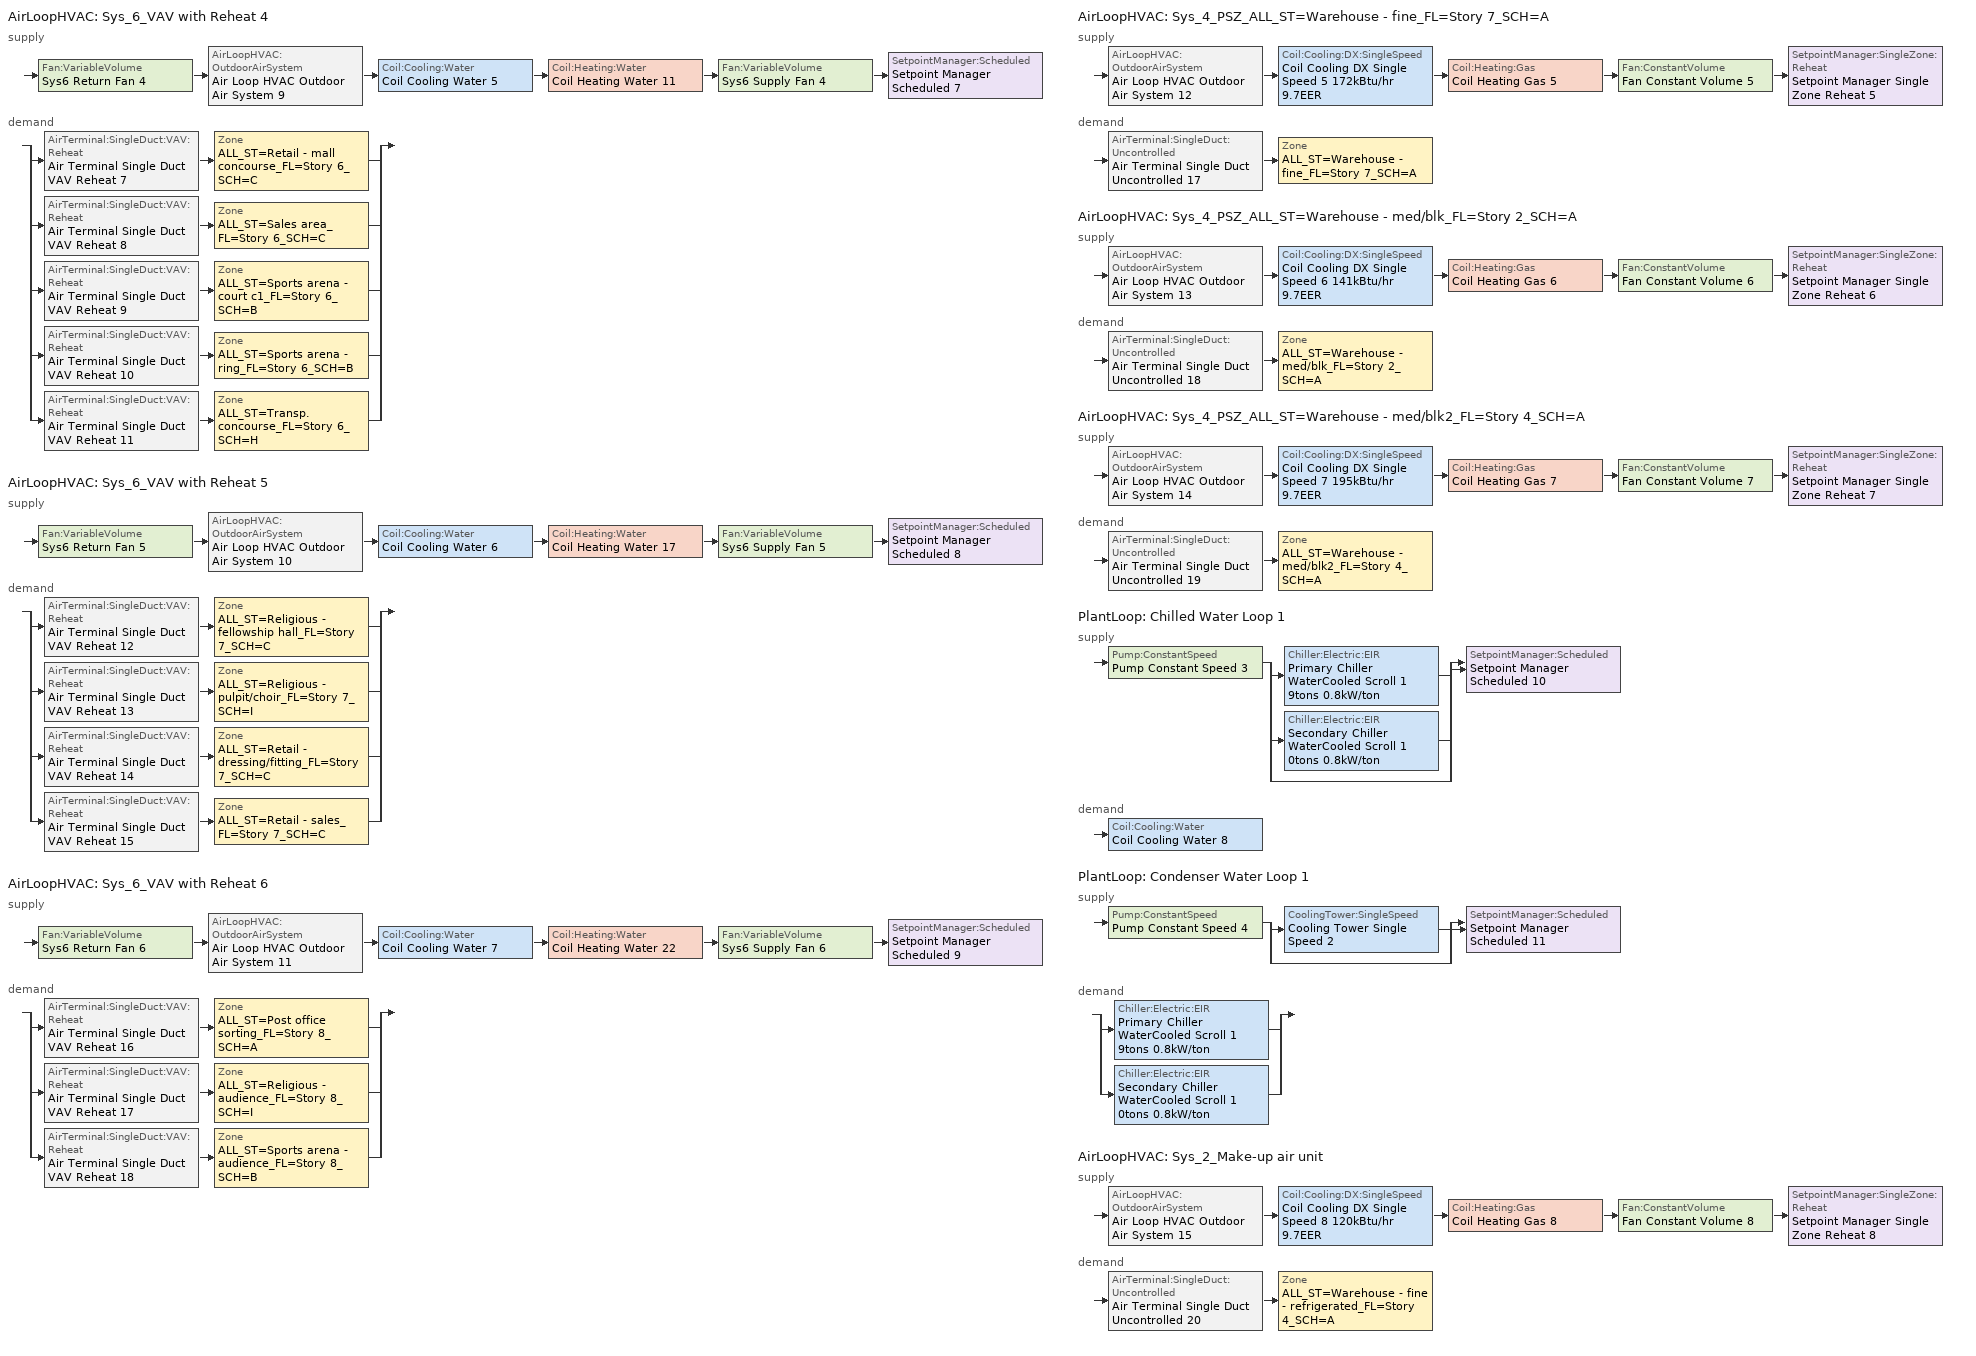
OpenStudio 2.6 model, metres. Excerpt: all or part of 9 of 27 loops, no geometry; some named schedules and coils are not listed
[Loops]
AirLoopHVAC 'Sys_6_VAV with Reheat 4'
 supply: Fan:VariableVolume 'Sys6 Return Fan 4' > AirLoopHVAC:OutdoorAirSystem 'Air Loop HVAC Outdoor Air System 9' > Coil:Cooling:Water 'Coil Cooling Water 5' > Coil:Heating:Water 'Coil Heating Water 11' > Fan:VariableVolume 'Sys6 Supply Fan 4' > SetpointManager:Scheduled 'Setpoint Manager Scheduled 7'
 demand: split
  | AirTerminal:SingleDuct:VAV:Reheat 'Air Terminal Single Duct VAV Reheat 7' > Zone 'ALL_ST=Retail - mall concourse_FL=Story 6_SCH=C'
  | AirTerminal:SingleDuct:VAV:Reheat 'Air Terminal Single Duct VAV Reheat 8' > Zone 'ALL_ST=Sales area_FL=Story 6_SCH=C'
  | AirTerminal:SingleDuct:VAV:Reheat 'Air Terminal Single Duct VAV Reheat 9' > Zone 'ALL_ST=Sports arena - court c1_FL=Story 6_SCH=B'
  | AirTerminal:SingleDuct:VAV:Reheat 'Air Terminal Single Duct VAV Reheat 10' > Zone 'ALL_ST=Sports arena - ring_FL=Story 6_SCH=B'
  | AirTerminal:SingleDuct:VAV:Reheat 'Air Terminal Single Duct VAV Reheat 11' > Zone 'ALL_ST=Transp. concourse_FL=Story 6_SCH=H'
AirLoopHVAC 'Sys_6_VAV with Reheat 5'
 supply: Fan:VariableVolume 'Sys6 Return Fan 5' > AirLoopHVAC:OutdoorAirSystem 'Air Loop HVAC Outdoor Air System 10' > Coil:Cooling:Water 'Coil Cooling Water 6' > Coil:Heating:Water 'Coil Heating Water 17' > Fan:VariableVolume 'Sys6 Supply Fan 5' > SetpointManager:Scheduled 'Setpoint Manager Scheduled 8'
 demand: split
  | AirTerminal:SingleDuct:VAV:Reheat 'Air Terminal Single Duct VAV Reheat 12' > Zone 'ALL_ST=Religious - fellowship hall_FL=Story 7_SCH=C'
  | AirTerminal:SingleDuct:VAV:Reheat 'Air Terminal Single Duct VAV Reheat 13' > Zone 'ALL_ST=Religious - pulpit/choir_FL=Story 7_SCH=I'
  | AirTerminal:SingleDuct:VAV:Reheat 'Air Terminal Single Duct VAV Reheat 14' > Zone 'ALL_ST=Retail - dressing/fitting_FL=Story 7_SCH=C'
  | AirTerminal:SingleDuct:VAV:Reheat 'Air Terminal Single Duct VAV Reheat 15' > Zone 'ALL_ST=Retail - sales_FL=Story 7_SCH=C'
AirLoopHVAC 'Sys_6_VAV with Reheat 6'
 supply: Fan:VariableVolume 'Sys6 Return Fan 6' > AirLoopHVAC:OutdoorAirSystem 'Air Loop HVAC Outdoor Air System 11' > Coil:Cooling:Water 'Coil Cooling Water 7' > Coil:Heating:Water 'Coil Heating Water 22' > Fan:VariableVolume 'Sys6 Supply Fan 6' > SetpointManager:Scheduled 'Setpoint Manager Scheduled 9'
 demand: split
  | AirTerminal:SingleDuct:VAV:Reheat 'Air Terminal Single Duct VAV Reheat 16' > Zone 'ALL_ST=Post office sorting_FL=Story 8_SCH=A'
  | AirTerminal:SingleDuct:VAV:Reheat 'Air Terminal Single Duct VAV Reheat 17' > Zone 'ALL_ST=Religious - audience_FL=Story 8_SCH=I'
  | AirTerminal:SingleDuct:VAV:Reheat 'Air Terminal Single Duct VAV Reheat 18' > Zone 'ALL_ST=Sports arena - audience_FL=Story 8_SCH=B'
AirLoopHVAC 'Sys_4_PSZ_ALL_ST=Warehouse - fine_FL=Story 7_SCH=A'
 supply: AirLoopHVAC:OutdoorAirSystem 'Air Loop HVAC Outdoor Air System 12' > Coil:Cooling:DX:SingleSpeed 'Coil Cooling DX Single Speed 5 172kBtu/hr 9.7EER' > Coil:Heating:Gas 'Coil Heating Gas 5' > Fan:ConstantVolume 'Fan Constant Volume 5' > SetpointManager:SingleZone:Reheat 'Setpoint Manager Single Zone Reheat 5'
 demand: AirTerminal:SingleDuct:Uncontrolled 'Air Terminal Single Duct Uncontrolled 17' > Zone 'ALL_ST=Warehouse - fine_FL=Story 7_SCH=A'
AirLoopHVAC 'Sys_4_PSZ_ALL_ST=Warehouse - med/blk_FL=Story 2_SCH=A'
 supply: AirLoopHVAC:OutdoorAirSystem 'Air Loop HVAC Outdoor Air System 13' > Coil:Cooling:DX:SingleSpeed 'Coil Cooling DX Single Speed 6 141kBtu/hr 9.7EER' > Coil:Heating:Gas 'Coil Heating Gas 6' > Fan:ConstantVolume 'Fan Constant Volume 6' > SetpointManager:SingleZone:Reheat 'Setpoint Manager Single Zone Reheat 6'
 demand: AirTerminal:SingleDuct:Uncontrolled 'Air Terminal Single Duct Uncontrolled 18' > Zone 'ALL_ST=Warehouse - med/blk_FL=Story 2_SCH=A'
AirLoopHVAC 'Sys_4_PSZ_ALL_ST=Warehouse - med/blk2_FL=Story 4_SCH=A'
 supply: AirLoopHVAC:OutdoorAirSystem 'Air Loop HVAC Outdoor Air System 14' > Coil:Cooling:DX:SingleSpeed 'Coil Cooling DX Single Speed 7 195kBtu/hr 9.7EER' > Coil:Heating:Gas 'Coil Heating Gas 7' > Fan:ConstantVolume 'Fan Constant Volume 7' > SetpointManager:SingleZone:Reheat 'Setpoint Manager Single Zone Reheat 7'
 demand: AirTerminal:SingleDuct:Uncontrolled 'Air Terminal Single Duct Uncontrolled 19' > Zone 'ALL_ST=Warehouse - med/blk2_FL=Story 4_SCH=A'
PlantLoop 'Chilled Water Loop 1'
 supply: Pump:ConstantSpeed 'Pump Constant Speed 3' > split
  | Chiller:Electric:EIR 'Primary Chiller WaterCooled Scroll 1 9tons 0.8kW/ton'
  | Chiller:Electric:EIR 'Secondary Chiller WaterCooled Scroll 1 0tons 0.8kW/ton'
  | bypass
  join > SetpointManager:Scheduled 'Setpoint Manager Scheduled 10'
 demand: Coil:Cooling:Water 'Coil Cooling Water 8'
PlantLoop 'Condenser Water Loop 1'
 supply: Pump:ConstantSpeed 'Pump Constant Speed 4' > split
  | CoolingTower:SingleSpeed 'Cooling Tower Single Speed 2'
  | bypass
  join > SetpointManager:Scheduled 'Setpoint Manager Scheduled 11'
 demand: split
  | Chiller:Electric:EIR 'Primary Chiller WaterCooled Scroll 1 9tons 0.8kW/ton'
  | Chiller:Electric:EIR 'Secondary Chiller WaterCooled Scroll 1 0tons 0.8kW/ton'
AirLoopHVAC 'Sys_2_Make-up air unit'
 supply: AirLoopHVAC:OutdoorAirSystem 'Air Loop HVAC Outdoor Air System 15' > Coil:Cooling:DX:SingleSpeed 'Coil Cooling DX Single Speed 8 120kBtu/hr 9.7EER' > Coil:Heating:Gas 'Coil Heating Gas 8' > Fan:ConstantVolume 'Fan Constant Volume 8' > SetpointManager:SingleZone:Reheat 'Setpoint Manager Single Zone Reheat 8'
 demand: AirTerminal:SingleDuct:Uncontrolled 'Air Terminal Single Duct Uncontrolled 20' > Zone 'ALL_ST=Warehouse - fine - refrigerated_FL=Story 4_SCH=A'
[Sizing:Zone] Zone Cooling Design Supply Air Temperature Input Method=SupplyAirTemperature; Zone Cooling Design Supply Air Temperature {C}=13; Zone Cooling Design Supply Air Temperature Difference {deltaC}=11.11; Zone Heating Design Supply Air Temperature Input Method=SupplyAirTemperature; Zone Heating Design Supply Air Temperature {C}=43; Zone Heating Design Supply Air Temperature Difference {deltaC}=11.11; Zone Cooling Design Supply Air Humidity Ratio {kg-H2O/kg-air}=0.0085; Zone Heating Design Supply Air Humidity Ratio {kg-H2O/kg-air}=0.008; Zone Heating Sizing Factor=1.3; Zone Cooling Sizing Factor=1.1; Cooling Design Air Flow Method=DesignDay; Heating Design Air Flow Method=DesignDay; Account for Dedicated Outdoor Air System=No; Dedicated Outdoor Air System Control Strategy=NeutralSupplyAir; Dedicated Outdoor Air Low Setpoint Temperature for Design {C}=autosize; Dedicated Outdoor Air High Setpoint Temperature for Design {C}=autosize
ALL_ST=Post office sorting_FL=Story 8_SCH=A; ALL_ST=Religious - audience_FL=Story 8_SCH=I; ALL_ST=Religious - fellowship hall_FL=Story 7_SCH=C; ALL_ST=Religious - pulpit/choir_FL=Story 7_SCH=I; ALL_ST=Retail - dressing/fitting_FL=Story 7_SCH=C; ALL_ST=Retail - mall concourse_FL=Story 6_SCH=C; ALL_ST=Retail - sales_FL=Story 7_SCH=C; ALL_ST=Sales area_FL=Story 6_SCH=C; ALL_ST=Sports arena - audience_FL=Story 8_SCH=B; ALL_ST=Sports arena - court c1_FL=Story 6_SCH=B; ALL_ST=Sports arena - ring_FL=Story 6_SCH=B; ALL_ST=Transp. concourse_FL=Story 6_SCH=H; ALL_ST=Warehouse - fine_FL=Story 7_SCH=A; ALL_ST=Warehouse - fine - refrigerated_FL=Story 4_SCH=A; ALL_ST=Warehouse - med/blk_FL=Story 2_SCH=A; ALL_ST=Warehouse - med/blk2_FL=Story 4_SCH=A
[Zone equipment]
ALL_ST=Post office sorting_FL=Story 8_SCH=A: Air Terminal Single Duct VAV Reheat 16, Zone HVAC Baseboard Convective Water 32
ALL_ST=Religious - audience_FL=Story 8_SCH=I: Air Terminal Single Duct VAV Reheat 17, Zone HVAC Baseboard Convective Water 33
ALL_ST=Religious - fellowship hall_FL=Story 7_SCH=C: Air Terminal Single Duct VAV Reheat 12, Zone HVAC Baseboard Convective Water 28
ALL_ST=Religious - pulpit/choir_FL=Story 7_SCH=I: Air Terminal Single Duct VAV Reheat 13, Zone HVAC Baseboard Convective Water 29
ALL_ST=Retail - dressing/fitting_FL=Story 7_SCH=C: Air Terminal Single Duct VAV Reheat 14, Zone HVAC Baseboard Convective Water 30
ALL_ST=Retail - mall concourse_FL=Story 6_SCH=C: Air Terminal Single Duct VAV Reheat 7, Zone HVAC Baseboard Convective Water 23
ALL_ST=Retail - sales_FL=Story 7_SCH=C: Air Terminal Single Duct VAV Reheat 15, Zone HVAC Baseboard Convective Water 31
ALL_ST=Sales area_FL=Story 6_SCH=C: Air Terminal Single Duct VAV Reheat 8, Zone HVAC Baseboard Convective Water 24
ALL_ST=Sports arena - audience_FL=Story 8_SCH=B: Air Terminal Single Duct VAV Reheat 18, Zone HVAC Baseboard Convective Water 34
ALL_ST=Sports arena - court c1_FL=Story 6_SCH=B: Air Terminal Single Duct VAV Reheat 9, Zone HVAC Baseboard Convective Water 25
ALL_ST=Sports arena - ring_FL=Story 6_SCH=B: Air Terminal Single Duct VAV Reheat 10, Zone HVAC Baseboard Convective Water 26
ALL_ST=Transp. concourse_FL=Story 6_SCH=H: Air Terminal Single Duct VAV Reheat 11, Zone HVAC Baseboard Convective Water 27
ALL_ST=Warehouse - fine_FL=Story 7_SCH=A: Air Terminal Single Duct Uncontrolled 17, Zone HVAC Baseboard Convective Water 35
ALL_ST=Warehouse - fine - refrigerated_FL=Story 4_SCH=A: Zone HVAC Four Pipe Fan Coil 1, Air Terminal Single Duct Uncontrolled 20
ALL_ST=Warehouse - med/blk_FL=Story 2_SCH=A: Air Terminal Single Duct Uncontrolled 18, Zone HVAC Baseboard Convective Water 36
ALL_ST=Warehouse - med/blk2_FL=Story 4_SCH=A: Air Terminal Single Duct Uncontrolled 19, Zone HVAC Baseboard Convective Water 37
[PlantLoop] Glycol Concentration=0; Plant Loop Volume {m3}=Autocalculate; Load Distribution Scheme=Optimal
Chilled Water Loop 1; Condenser Water Loop 1
[Sizing:Plant] Loop Design Temperature Difference {deltaC}=6; Sizing Option=NonCoincident; Zone Timesteps in Averaging Window=1; Coincident Sizing Factor Mode=None
Name | Loop Type | Design Loop Exit Temperature {C}
Chilled Water Loop 1 | Cooling | 7
Condenser Water Loop 1 | Condenser | 29
[AirLoopHVAC] Design Supply Air Flow Rate {m3/s}=AutoSize
Name | Availability Schedule
Sys_6_VAV with Reheat 4 | Sys_6_VAV with Reheat 4 Occ Sch
Sys_6_VAV with Reheat 5 | Sys_6_VAV with Reheat 5 Occ Sch
Sys_6_VAV with Reheat 6 | Sys_6_VAV with Reheat 6 Occ Sch
Sys_4_PSZ_ALL_ST=Warehouse - fine_FL=Story 7_SCH=A | Sys_4_PSZ_ALL_ST=Warehouse - fine_FL=Story 7_SCH=A Occ Sch
Sys_4_PSZ_ALL_ST=Warehouse - med/blk_FL=Story 2_SCH=A | Sys_4_PSZ_ALL_ST=Warehouse - med/blk_FL=Story 2_SCH=A Occ Sch
Sys_4_PSZ_ALL_ST=Warehouse - med/blk2_FL=Story 4_SCH=A | Sys_4_PSZ_ALL_ST=Warehouse - med/blk2_FL=Story 4_SCH=A Occ Sch
Sys_2_Make-up air unit | Sys_2_Make-up air unit Occ Sch
[Sizing:System] Type of Load to Size On=Sensible; Design Outdoor Air Flow Rate {m3/s}=Autosize; Preheat Design Temperature {C}=7; Preheat Design Humidity Ratio {kg-H2O/kg-Air}=0.008; Precool Design Humidity Ratio {kg-H2O/kg-Air}=0.008; Central Cooling Design Supply Air Temperature {C}=13; Sizing Option=NonCoincident; 100% Outdoor Air in Cooling=No; 100% Outdoor Air in Heating=No; Central Cooling Design Supply Air Humidity Ratio {kg-H2O/kg-Air}=0.0085; Central Heating Design Supply Air Humidity Ratio {kg-H2O/kg-Air}=0.008; Cooling Design Air Flow Method=DesignDay; Cooling Design Air Flow Rate {m3/s}=0; Heating Design Air Flow Method=DesignDay; Heating Design Air Flow Rate {m3/s}=0; System Outdoor Air Method=ZoneSum; Zone Maximum Outdoor Air Fraction=1; Cooling Supply Air Flow Rate Per Floor Area {m3/s-m2}=0.00996765; Cooling Fraction of Autosized Cooling Supply Air Flow Rate=1; Cooling Supply Air Flow Rate Per Unit Cooling Capacity {m3/s-W}=3.94755e-05; Heating Supply Air Flow Rate Per Floor Area {m3/s-m2}=0.00996765; Heating Fraction of Autosized Heating Supply Air Flow Rate=1; Heating Fraction of Autosized Cooling Supply Air Flow Rate=1; Heating Supply Air Flow Rate Per Unit Heating Capacity {m3/s-W}=3.15882e-05; Cooling Design Capacity Method=CoolingDesignCapacity; Cooling Design Capacity {W}=autosize; Cooling Design Capacity Per Floor Area {W/m2}=234.7; Fraction of Autosized Cooling Design Capacity=1; Heating Design Capacity Method=HeatingDesignCapacity; Heating Design Capacity {W}=autosize; Heating Design Capacity Per Floor Area {W/m2}=157; Fraction of Autosized Heating Design Capacity=1; Central Cooling Capacity Control Method=OnOff
Name | Minimum System Air Flow Ratio | Precool Design Temperature {C} | Central Heating Design Supply Air Temperature {C}
Sys_6_VAV with Reheat 4; Sys_6_VAV with Reheat 5; Sys_6_VAV with Reheat 6 | 0.3 | 12.8 | 13.1
Sys_4_PSZ_ALL_ST=Warehouse - fine_FL=Story 7_SCH=A; Sys_4_PSZ_ALL_ST=Warehouse - med/blk_FL=Story 2_SCH=A; Sys_4_PSZ_ALL_ST=Warehouse - med/blk2_FL=Story 4_SCH=A | 1 | 13 | 43
Sys_2_Make-up air unit | 1 | 13 | 13.1
[Fan:ConstantVolume] Availability Schedule=Always On Discrete; Fan Efficiency=0.39975; Pressure Rise {Pa}=640; Maximum Flow Rate {m3/s}=AutoSize; Motor Efficiency=0.615
Fan Constant Volume 5; Fan Constant Volume 6; Fan Constant Volume 7; Fan Constant Volume 8
[Coil:Heating:Gas] Availability Schedule=Always On Discrete; Nominal Capacity {W}=AutoSize; Parasitic Electric Load {W}=0; Part Load Fraction Correlation Curve=FURNACE-EFFPLR-NECB2011; Parasitic Gas Load {W}=0
Name | Gas Burner Efficiency
Coil Heating Gas 5; Coil Heating Gas 6; Coil Heating Gas 8 | 0.924
Coil Heating Gas 7 | 0.81
[Coil:Cooling:DX:SingleSpeed] Rated Total Cooling Capacity {W}=autosize; Rated Sensible Heat Ratio=autosize; Rated Air Flow Rate {m3/s}=autosize; Rated Evaporator Fan Power Per Volume Flow Rate {W/(m3/s)}=773.3; Total Cooling Capacity Function of Temperature Curve=DXCOOL-NECB2011-REF-CAPFT; Total Cooling Capacity Function of Flow Fraction Curve=DXCOOL-NECB2011-REF-CAPFFLOW; Energy Input Ratio Function of Temperature Curve=DXCOOL-NECB2011-REF-COOLEIRFT; Energy Input Ratio Function of Flow Fraction Curve=DXCOOL-NECB2011-REF-COOLEIRFFLOW; Part Load Fraction Correlation Curve=DXCOOL-NECB2011-REF-COOLPLFFPLR; Condenser Type=AirCooled; Evaporative Condenser Effectiveness=0; Evaporative Condenser Air Flow Rate {m3/s}=Autosize; Evaporative Condenser Pump Rated Power Consumption {W}=Autosize; Crankcase Heater Capacity {W}=0; Maximum Outdoor Dry-Bulb Temperature for Crankcase Heater Operation {C}=0; Basin Heater Capacity {W/K}=0; Basin Heater Setpoint Temperature {C}=10
Name | Availability Schedule | Rated COP {W/W}
Coil Cooling DX Single Speed 5 172kBtu/hr 9.7EER | Always On Discrete | 3.40912
Coil Cooling DX Single Speed 6 141kBtu/hr 9.7EER | Always On Discrete | 3.38616
Coil Cooling DX Single Speed 7 195kBtu/hr 9.7EER | Always On Discrete | 3.42711
Coil Cooling DX Single Speed 8 120kBtu/hr 9.7EER | tpfc_clg_availability | 3.36999
[Controller:OutdoorAir] Minimum Outdoor Air Flow Rate {m3/s}=autosize; Maximum Outdoor Air Flow Rate {m3/s}=Autosize; Economizer Control Type=DifferentialEnthalpy; Economizer Control Action Type=ModulateFlow; Lockout Type=NoLockout; Minimum Limit Type=FixedMinimum; High Humidity Control=No
Name | Minimum Outdoor Air Schedule | Controller Mechanical Ventilation | Heat Recovery Bypass Control Type
Controller Outdoor Air 9 | Sys_6_VAV with Reheat 4 Occ Sch | Controller Mechanical Ventilation 9 | BypassWhenOAFlowGreaterThanMinimum
Controller Outdoor Air 10 | Sys_6_VAV with Reheat 5 Occ Sch | Controller Mechanical Ventilation 10 | BypassWhenOAFlowGreaterThanMinimum
Controller Outdoor Air 11 | Sys_6_VAV with Reheat 6 Occ Sch | Controller Mechanical Ventilation 11 | BypassWhenOAFlowGreaterThanMinimum
Controller Outdoor Air 12 | Sys_4_PSZ_ALL_ST=Warehouse - fine_FL=Story 7_SCH=A Occ Sch | Controller Mechanical Ventilation 12 | BypassWhenWithinEconomizerLimits
Controller Outdoor Air 13 | Sys_4_PSZ_ALL_ST=Warehouse - med/blk_FL=Story 2_SCH=A Occ Sch | Controller Mechanical Ventilation 13 | BypassWhenWithinEconomizerLimits
Controller Outdoor Air 14 | Sys_4_PSZ_ALL_ST=Warehouse - med/blk2_FL=Story 4_SCH=A Occ Sch | Controller Mechanical Ventilation 14 | BypassWhenWithinEconomizerLimits
Controller Outdoor Air 15 | Sys_2_Make-up air unit Occ Sch | Controller Mechanical Ventilation 15 | BypassWhenWithinEconomizerLimits
[Controller:MechanicalVentilation] Availability Schedule=Always On Discrete; System Outdoor Air Method=ZoneSum
Controller Mechanical Ventilation 9; Controller Mechanical Ventilation 10; Controller Mechanical Ventilation 11; Controller Mechanical Ventilation 12; Controller Mechanical Ventilation 13; Controller Mechanical Ventilation 14; Controller Mechanical Ventilation 15
[AirLoopHVAC:OutdoorAirSystem]
Name | Controller
Air Loop HVAC Outdoor Air System 9 | Controller Outdoor Air 9
Air Loop HVAC Outdoor Air System 10 | Controller Outdoor Air 10
Air Loop HVAC Outdoor Air System 11 | Controller Outdoor Air 11
Air Loop HVAC Outdoor Air System 12 | Controller Outdoor Air 12
Air Loop HVAC Outdoor Air System 13 | Controller Outdoor Air 13
Air Loop HVAC Outdoor Air System 14 | Controller Outdoor Air 14
Air Loop HVAC Outdoor Air System 15 | Controller Outdoor Air 15
[SetpointManager:SingleZone:Reheat]
Name | Minimum Supply Air Temperature {C} | Maximum Supply Air Temperature {C} | Control Zone
Setpoint Manager Single Zone Reheat 5 | 13 | 43 | ALL_ST=Warehouse - fine_FL=Story 7_SCH=A
Setpoint Manager Single Zone Reheat 6 | 13 | 43 | ALL_ST=Warehouse - med/blk_FL=Story 2_SCH=A
Setpoint Manager Single Zone Reheat 7 | 13 | 43 | ALL_ST=Warehouse - med/blk2_FL=Story 4_SCH=A
Setpoint Manager Single Zone Reheat 8 | 13.1 | 13 | ALL_ST=Warehouse - fine - refrigerated_FL=Story 4_SCH=A
[AirTerminal:SingleDuct:Uncontrolled] Availability Schedule=Always On Discrete; Maximum Air Flow Rate {m3/s}=AutoSize
Air Terminal Single Duct Uncontrolled 17; Air Terminal Single Duct Uncontrolled 18; Air Terminal Single Duct Uncontrolled 19; Air Terminal Single Duct Uncontrolled 20
[Pump:ConstantSpeed] Rated Flow Rate {m3/s}=autosize; Rated Pump Head {Pa}=179352; Rated Power Consumption {W}=autosize; Motor Efficiency=0.855; Fraction of Motor Inefficiencies to Fluid Stream=0; Pump Control Type=Intermittent; Design Power Sizing Method=PowerPerFlowPerPressure; Design Electric Power per Unit Flow Rate {W/(m3/s)}=348701.1; Design Shaft Power per Unit Flow Rate per Unit Head {W-s/m3-Pa}=1.28205
Pump Constant Speed 3; Pump Constant Speed 4
[Chiller:Electric:EIR] Reference COP {W/W}=4.5032; Cooling Capacity Function of Temperature Curve=WaterCooled_Scroll_CAPFT_NECB2011; Electric Input to Cooling Output Ratio Function of Temperature Curve=WaterCooled_Scroll_EIRFT_NECB2011; Electric Input to Cooling Output Ratio Function of Part Load Ratio Curve=WaterCooled_Scroll_EIRFPLR_NECB2011; Minimum Part Load Ratio=0.25; Minimum Unloading Ratio=0.25; Condenser Type=WaterCooled; Chiller Flow Mode=LeavingSetpointModulated; Design Heat Recovery Water Flow Rate {m3/s}=0; Sizing Factor=1; Basin Heater Capacity {W/K}=0; Basin Heater Setpoint Temperature {C}=10
Name | Reference Capacity {W}
Primary Chiller WaterCooled Scroll 1 9tons 0.8kW/ton | 32052.6
Secondary Chiller WaterCooled Scroll 1 0tons 0.8kW/ton | 0.001
[SetpointManager:Scheduled] Control Variable=Temperature
Name | Schedule
Setpoint Manager Scheduled 7 | Supply Air Temp 4
Setpoint Manager Scheduled 8 | Supply Air Temp 5
Setpoint Manager Scheduled 9 | Supply Air Temp 6
Setpoint Manager Scheduled 10 | CHW Temp 1
Setpoint Manager Scheduled 11 | CW Temp 1
[CoolingTower:SingleSpeed]
Cooling Tower Single Speed 2: Design Water Flow Rate {m3/s}=autosize; Design Air Flow Rate {m3/s}=autosize; Fan Power at Design Air Flow Rate {W}=autosize; U-Factor Times Area Value at Design Air Flow Rate {W/K}=autosize; Air Flow Rate in Free Convection Regime {m3/s}=autosize; U-Factor Times Area Value at Free Convection Air Flow Rate {W/K}=autosize; Performance Input Method=UFactorTimesAreaAndDesignWaterFlowRate; Free Convection Capacity {W}=0; Basin Heater Capacity {W/K}=0; Evaporation Loss Mode=LossFactor; Evaporation Loss Factor {percent/K}=0.2; Drift Loss Percent {percent}=0.008; Blowdown Calculation Mode=ConcentrationRatio; Blowdown Concentration Ratio=3; Capacity Control=FanCycling; Number of Cells=1; Cell Control=MinimalCell; Cell Minimum  Water Flow Rate Fraction=0.33; Cell Maximum Water Flow Rate Fraction=2.5; Sizing Factor=1; Free Convection Air Flow Rate Sizing Factor=0.1; Free Convection U-Factor Times Area Value Sizing Factor=0.1; Heat Rejection Capacity and Nominal Capacity Sizing Ratio=1.25; Free Convection Nominal Capacity Sizing Factor=0.1; Design Inlet Air Dry-Bulb Temperature {C}=35; Design Inlet Air Wet-Bulb Temperature {C}=24; Design Approach Temperature {deltaC}=5; Design Range Temperature {deltaC}=6
[Fan:VariableVolume] Availability Schedule=Always On Discrete; Maximum Flow Rate {m3/s}=Autosize; Fan Power Minimum Flow Rate Input Method=Fraction; Fan Power Minimum Air Flow Rate {m3/s}=0; Motor In Airstream Fraction=1; Fan Power Coefficient 5=0
Name | Fan Efficiency | Pressure Rise {Pa} | Fan Power Minimum Flow Fraction | Motor Efficiency | Fan Power Coefficient 1 | Fan Power Coefficient 2 | Fan Power Coefficient 3 | Fan Power Coefficient 4
Sys6 Supply Fan 4; Sys6 Supply Fan 5; Sys6 Supply Fan 6 | 0.549965 | 1000 | 0.22 | 0.8461 | -0.3477 | 4.0976 | -5.0024 | 2.268
Sys6 Return Fan 4; Sys6 Return Fan 5; Sys6 Return Fan 6 | 0.299975 | 250 | 0.5 | 0.4615 | -4.1457 | 16.803 | -19.471 | 7.8488
[Coil:Cooling:Water]
Coil Cooling Water 8: Availability Schedule=tpfc_clg_availability
[Controller:WaterCoil]
Controller Water Coil 34: Water Coil=Coil Cooling Water 8; Action=Reverse; Minimum Actuated Flow {m3/s}=0
[AirTerminal:SingleDuct:VAV:Reheat] Availability Schedule=Always On Discrete; Maximum Air Flow Rate {m3/s}=AutoSize; Zone Minimum Air Flow Input Method=Constant; Constant Minimum Air Flow Fraction=0.3; Maximum Hot Water or Steam Flow Rate {m3/s}=AutoSize; Minimum Hot Water or Steam Flow Rate {m3/s}=0; Convergence Tolerance=0.001; Damper Heating Action=Normal; Maximum Flow per Zone Floor Area During Reheat {m3/s-m2}=AutoSize; Maximum Flow Fraction During Reheat=0.5; Control For Outdoor Air=No
Name | Fixed Minimum Air Flow Rate {m3/s} | Reheat Coil | Maximum Reheat Air Temperature {C}
Air Terminal Single Duct VAV Reheat 7 | 3.75 | Coil Heating Water 12 | 43
Air Terminal Single Duct VAV Reheat 8 | 3.75 | Coil Heating Water 13 | 43
Air Terminal Single Duct VAV Reheat 9 | 3.75 | Coil Heating Water 14 | 43
Air Terminal Single Duct VAV Reheat 10 | 3.75 | Coil Heating Water 15 | 18
Air Terminal Single Duct VAV Reheat 11 | 5 | Coil Heating Water 16 | 43
Air Terminal Single Duct VAV Reheat 12 | 5 | Coil Heating Water 18 | 43
Air Terminal Single Duct VAV Reheat 13 | 3.75 | Coil Heating Water 19 | 43
Air Terminal Single Duct VAV Reheat 14 | 3.75 | Coil Heating Water 20 | 43
Air Terminal Single Duct VAV Reheat 15 | 3.75 | Coil Heating Water 21 | 43
Air Terminal Single Duct VAV Reheat 16 | 3.75 | Coil Heating Water 23 | 43
Air Terminal Single Duct VAV Reheat 17 | 5 | Coil Heating Water 24 | 43
Air Terminal Single Duct VAV Reheat 18 | 3.75 | Coil Heating Water 25 | 43
[Schedule:Ruleset]
Name | Default Day Schedule | Summer Design Day Schedule | Winter Design Day Schedule
Supply Air Temp 4 | Supply Air Temp Default 4
Supply Air Temp 5 | Supply Air Temp Default 5
Supply Air Temp 6 | Supply Air Temp Default 6
tpfc_clg_availability | Schedule Day 6
CHW Temp 1 | Schedule Day 7
CW Temp 1 | Schedule Day 8
Sys_2_Make-up air unit Occ Sch | Sys_2_Make-up air unit Occ Sch Default | Sys_2_Make-up air unit Occ Sch Summer Design Day | Sys_2_Make-up air unit Occ Sch Winter Design Day
Sys_4_PSZ_ALL_ST=Warehouse - fine_FL=Story 7_SCH=A Occ Sch | Sys_4_PSZ_ALL_ST=Warehouse - fine_FL=Story 7_SCH=A Occ Sch Default | Sys_4_PSZ_ALL_ST=Warehouse - fine_FL=Story 7_SCH=A Occ Sch Summer Design Day | Sys_4_PSZ_ALL_ST=Warehouse - fine_FL=Story 7_SCH=A Occ Sch Winter Design Day
Sys_4_PSZ_ALL_ST=Warehouse - med/blk2_FL=Story 4_SCH=A Occ Sch | Sys_4_PSZ_ALL_ST=Warehouse - med/blk2_FL=Story 4_SCH=A Occ Sch Default | Sys_4_PSZ_ALL_ST=Warehouse - med/blk2_FL=Story 4_SCH=A Occ Sch Summer Design Day | Sys_4_PSZ_ALL_ST=Warehouse - med/blk2_FL=Story 4_SCH=A Occ Sch Winter Design Day
Sys_4_PSZ_ALL_ST=Warehouse - med/blk_FL=Story 2_SCH=A Occ Sch | Sys_4_PSZ_ALL_ST=Warehouse - med/blk_FL=Story 2_SCH=A Occ Sch Default | Sys_4_PSZ_ALL_ST=Warehouse - med/blk_FL=Story 2_SCH=A Occ Sch Summer Design Day | Sys_4_PSZ_ALL_ST=Warehouse - med/blk_FL=Story 2_SCH=A Occ Sch Winter Design Day
Sys_6_VAV with Reheat 4 Occ Sch | Sys_6_VAV with Reheat 4 Occ Sch Default | Sys_6_VAV with Reheat 4 Occ Sch Summer Design Day | Sys_6_VAV with Reheat 4 Occ Sch Winter Design Day
Sys_6_VAV with Reheat 5 Occ Sch | Sys_6_VAV with Reheat 5 Occ Sch Default | Sys_6_VAV with Reheat 5 Occ Sch Summer Design Day | Sys_6_VAV with Reheat 5 Occ Sch Winter Design Day
Sys_6_VAV with Reheat 6 Occ Sch | Sys_6_VAV with Reheat 6 Occ Sch Default | Sys_6_VAV with Reheat 6 Occ Sch Summer Design Day | Sys_6_VAV with Reheat 6 Occ Sch Winter Design Day
[Schedule:Day]
Supply Air Temp Default 4; Supply Air Temp Default 5; Supply Air Temp Default 6: 24, 0, 13
Schedule Day 6; tpfc_clg_availability_sch_rule_day; tpfc_clg_availability_sch_rule_day 2; Sys_2_Make-up air unit Occ Sch Saturday; Sys_2_Make-up air unit Occ Sch Sunday; Sys_4_PSZ_ALL_ST=Warehouse - fine_FL=Story 7_SCH=A Occ Sch Saturday; Sys_4_PSZ_ALL_ST=Warehouse - fine_FL=Story 7_SCH=A Occ Sch Sunday; Sys_4_PSZ_ALL_ST=Warehouse - med/blk2_FL=Story 4_SCH=A Occ Sch Saturday; Sys_4_PSZ_ALL_ST=Warehouse - med/blk2_FL=Story 4_SCH=A Occ Sch Sunday; Sys_4_PSZ_ALL_ST=Warehouse - med/blk_FL=Story 2_SCH=A Occ Sch Saturday; Sys_4_PSZ_ALL_ST=Warehouse - med/blk_FL=Story 2_SCH=A Occ Sch Sunday: 24, 0, 0
tpfc_clg_availability_sch_rule_day 1; Sys_2_Make-up air unit Occ Sch Default; Sys_2_Make-up air unit Occ Sch Winter Design Day; Sys_2_Make-up air unit Occ Sch Summer Design Day; Sys_4_PSZ_ALL_ST=Warehouse - fine_FL=Story 7_SCH=A Occ Sch Default; Sys_4_PSZ_ALL_ST=Warehouse - fine_FL=Story 7_SCH=A Occ Sch Winter Design Day; Sys_4_PSZ_ALL_ST=Warehouse - fine_FL=Story 7_SCH=A Occ Sch Summer Design Day; Sys_4_PSZ_ALL_ST=Warehouse - med/blk2_FL=Story 4_SCH=A Occ Sch Default; Sys_4_PSZ_ALL_ST=Warehouse - med/blk2_FL=Story 4_SCH=A Occ Sch Winter Design Day; Sys_4_PSZ_ALL_ST=Warehouse - med/blk2_FL=Story 4_SCH=A Occ Sch Summer Design Day; Sys_4_PSZ_ALL_ST=Warehouse - med/blk_FL=Story 2_SCH=A Occ Sch Default; Sys_4_PSZ_ALL_ST=Warehouse - med/blk_FL=Story 2_SCH=A Occ Sch Winter Design Day; Sys_4_PSZ_ALL_ST=Warehouse - med/blk_FL=Story 2_SCH=A Occ Sch Summer Design Day; Sys_6_VAV with Reheat 4 Occ Sch Default; Sys_6_VAV with Reheat 4 Occ Sch Winter Design Day; Sys_6_VAV with Reheat 4 Occ Sch Summer Design Day; Sys_6_VAV with Reheat 5 Occ Sch Default; Sys_6_VAV with Reheat 5 Occ Sch Winter Design Day; Sys_6_VAV with Reheat 5 Occ Sch Summer Design Day; Sys_6_VAV with Reheat 6 Occ Sch Default; Sys_6_VAV with Reheat 6 Occ Sch Winter Design Day; Sys_6_VAV with Reheat 6 Occ Sch Summer Design Day: 24, 0, 1
Schedule Day 7; wkdCHW Temp 3; satCHW Temp 3; sunCHW Temp 3: 1, 0, 7, 2, 0, 7, 3, 0, 7, 4, 0, 7, 5, 0, 7, 6, 0, 7, 7, 0, 7, 8, 0, 7, 9, 0, 7, 10, 0, 7, 11, 0, 7, 12, 0, 7, 13, 0, 7, 14, 0, 7, 15, 0, 7, 16, 0, 7, 17, 0, 7, 18, 0, 7, 19, 0, 7, 20, 0, 7, 21, 0, 7, 22, 0, 7, 23, 0, 7, 24, 0, 7
Schedule Day 8; wkdCW Temp 3; satCW Temp 3; sunCW Temp 3: 1, 0, 29, 2, 0, 29, 3, 0, 29, 4, 0, 29, 5, 0, 29, 6, 0, 29, 7, 0, 29, 8, 0, 29, 9, 0, 29, 10, 0, 29, 11, 0, 29, 12, 0, 29, 13, 0, 29, 14, 0, 29, 15, 0, 29, 16, 0, 29, 17, 0, 29, 18, 0, 29, 19, 0, 29, 20, 0, 29, 21, 0, 29, 22, 0, 29, 23, 0, 29, 24, 0, 29
Sys_2_Make-up air unit Occ Sch Monday; Sys_2_Make-up air unit Occ Sch Tuesday; Sys_2_Make-up air unit Occ Sch Wednesday; Sys_2_Make-up air unit Occ Sch Thursday; Sys_2_Make-up air unit Occ Sch Friday; Sys_4_PSZ_ALL_ST=Warehouse - fine_FL=Story 7_SCH=A Occ Sch Monday; Sys_4_PSZ_ALL_ST=Warehouse - fine_FL=Story 7_SCH=A Occ Sch Tuesday; Sys_4_PSZ_ALL_ST=Warehouse - fine_FL=Story 7_SCH=A Occ Sch Wednesday; Sys_4_PSZ_ALL_ST=Warehouse - fine_FL=Story 7_SCH=A Occ Sch Thursday; Sys_4_PSZ_ALL_ST=Warehouse - fine_FL=Story 7_SCH=A Occ Sch Friday; Sys_4_PSZ_ALL_ST=Warehouse - med/blk2_FL=Story 4_SCH=A Occ Sch Monday; Sys_4_PSZ_ALL_ST=Warehouse - med/blk2_FL=Story 4_SCH=A Occ Sch Tuesday; Sys_4_PSZ_ALL_ST=Warehouse - med/blk2_FL=Story 4_SCH=A Occ Sch Wednesday; Sys_4_PSZ_ALL_ST=Warehouse - med/blk2_FL=Story 4_SCH=A Occ Sch Thursday; Sys_4_PSZ_ALL_ST=Warehouse - med/blk2_FL=Story 4_SCH=A Occ Sch Friday; Sys_4_PSZ_ALL_ST=Warehouse - med/blk_FL=Story 2_SCH=A Occ Sch Monday; Sys_4_PSZ_ALL_ST=Warehouse - med/blk_FL=Story 2_SCH=A Occ Sch Tuesday; Sys_4_PSZ_ALL_ST=Warehouse - med/blk_FL=Story 2_SCH=A Occ Sch Wednesday; Sys_4_PSZ_ALL_ST=Warehouse - med/blk_FL=Story 2_SCH=A Occ Sch Thursday; Sys_4_PSZ_ALL_ST=Warehouse - med/blk_FL=Story 2_SCH=A Occ Sch Friday: 8, 0, 0, 19, 0, 1, 24, 0, 0
Sys_6_VAV with Reheat 4 Occ Sch Monday; Sys_6_VAV with Reheat 4 Occ Sch Tuesday; Sys_6_VAV with Reheat 4 Occ Sch Wednesday; Sys_6_VAV with Reheat 4 Occ Sch Thursday; Sys_6_VAV with Reheat 4 Occ Sch Friday; Sys_6_VAV with Reheat 4 Occ Sch Saturday: 2, 0, 1, 9, 0, 0, 24, 0, 1
Sys_6_VAV with Reheat 4 Occ Sch Sunday: 2, 0, 1, 10, 0, 0, 24, 0, 1
Sys_6_VAV with Reheat 5 Occ Sch Monday; Sys_6_VAV with Reheat 5 Occ Sch Tuesday; Sys_6_VAV with Reheat 5 Occ Sch Wednesday; Sys_6_VAV with Reheat 5 Occ Sch Thursday; Sys_6_VAV with Reheat 5 Occ Sch Friday; Sys_6_VAV with Reheat 5 Occ Sch Saturday: 10, 0, 0, 23, 0, 1, 24, 0, 0
Sys_6_VAV with Reheat 5 Occ Sch Sunday: 10, 0, 0, 18, 0, 1, 24, 0, 0
Sys_6_VAV with Reheat 6 Occ Sch Monday; Sys_6_VAV with Reheat 6 Occ Sch Tuesday; Sys_6_VAV with Reheat 6 Occ Sch Wednesday; Sys_6_VAV with Reheat 6 Occ Sch Thursday; Sys_6_VAV with Reheat 6 Occ Sch Friday: 1, 0, 1, 10, 0, 0, 24, 0, 1
Sys_6_VAV with Reheat 6 Occ Sch Saturday: 1, 0, 1, 11, 0, 0, 24, 0, 1
Sys_6_VAV with Reheat 6 Occ Sch Sunday: 9, 0, 0, 15, 0, 1, 18, 0, 0, 22, 0, 1, 24, 0, 0
[Schedule:Rule] Date Specification Type=DateRange; Start Day=1
Name | Schedule Ruleset | Rule Order | Day Schedule | Apply Sunday | Apply Monday | Apply Tuesday | Apply Wednesday | Apply Thursday | Apply Friday | Apply Saturday | Start Month | End Month | End Day
tpfc_clg_availability_sch_rule | tpfc_clg_availability | 2 | tpfc_clg_availability_sch_rule_day | Yes | Yes | Yes | Yes | Yes | Yes | Yes | 1 | 6 | 30
tpfc_clg_availability_sch_rule 1 | tpfc_clg_availability | 1 | tpfc_clg_availability_sch_rule_day 1 | Yes | Yes | Yes | Yes | Yes | Yes | Yes | 7 | 10 | 31
tpfc_clg_availability_sch_rule 2 | tpfc_clg_availability | 0 | tpfc_clg_availability_sch_rule_day 2 | Yes | Yes | Yes | Yes | Yes | Yes | Yes | 11 | 12 | 31
wkdCHW Temp rule 1 | CHW Temp 1 | 2 | wkdCHW Temp 3 | No | Yes | Yes | Yes | Yes | Yes | No | 1 | 12 | 31
satCHW Temprule 1 | CHW Temp 1 | 1 | satCHW Temp 3 | No | No | No | No | No | No | Yes | 1 | 12 | 31
sunCHW Temprule 1 | CHW Temp 1 | 0 | sunCHW Temp 3 | Yes | No | No | No | No | No | No | 1 | 12 | 31
wkdCW Temp rule 1 | CW Temp 1 | 2 | wkdCW Temp 3 | No | Yes | Yes | Yes | Yes | Yes | No | 1 | 12 | 31
satCW Temprule 1 | CW Temp 1 | 1 | satCW Temp 3 | No | No | No | No | No | No | Yes | 1 | 12 | 31
sunCW Temprule 1 | CW Temp 1 | 0 | sunCW Temp 3 | Yes | No | No | No | No | No | No | 1 | 12 | 31
Sys_2_Make-up air unit Occ Sch Monday Rule | Sys_2_Make-up air unit Occ Sch | 6 | Sys_2_Make-up air unit Occ Sch Monday |  | Yes |  |  |  |  |  | 1 | 12 | 25
Sys_2_Make-up air unit Occ Sch Tuesday Rule | Sys_2_Make-up air unit Occ Sch | 5 | Sys_2_Make-up air unit Occ Sch Tuesday |  |  | Yes |  |  |  |  | 1 | 12 | 26
Sys_2_Make-up air unit Occ Sch Wednesday Rule | Sys_2_Make-up air unit Occ Sch | 4 | Sys_2_Make-up air unit Occ Sch Wednesday |  |  |  | Yes |  |  |  | 1 | 12 | 27
Sys_2_Make-up air unit Occ Sch Thursday Rule | Sys_2_Make-up air unit Occ Sch | 3 | Sys_2_Make-up air unit Occ Sch Thursday |  |  |  |  | Yes |  |  | 1 | 12 | 28
Sys_2_Make-up air unit Occ Sch Friday Rule | Sys_2_Make-up air unit Occ Sch | 2 | Sys_2_Make-up air unit Occ Sch Friday |  |  |  |  |  | Yes |  | 1 | 12 | 29
Sys_2_Make-up air unit Occ Sch Saturday Rule | Sys_2_Make-up air unit Occ Sch | 1 | Sys_2_Make-up air unit Occ Sch Saturday |  |  |  |  |  |  | Yes | 1 | 12 | 30
Sys_2_Make-up air unit Occ Sch Sunday Rule | Sys_2_Make-up air unit Occ Sch | 0 | Sys_2_Make-up air unit Occ Sch Sunday | Yes |  |  |  |  |  |  | 1 | 12 | 31
Sys_4_PSZ_ALL_ST=Warehouse - fine_FL=Story 7_SCH=A Occ Sch Monday Rule | Sys_4_PSZ_ALL_ST=Warehouse - fine_FL=Story 7_SCH=A Occ Sch | 6 | Sys_4_PSZ_ALL_ST=Warehouse - fine_FL=Story 7_SCH=A Occ Sch Monday |  | Yes |  |  |  |  |  | 1 | 12 | 25
Sys_4_PSZ_ALL_ST=Warehouse - fine_FL=Story 7_SCH=A Occ Sch Tuesday Rule | Sys_4_PSZ_ALL_ST=Warehouse - fine_FL=Story 7_SCH=A Occ Sch | 5 | Sys_4_PSZ_ALL_ST=Warehouse - fine_FL=Story 7_SCH=A Occ Sch Tuesday |  |  | Yes |  |  |  |  | 1 | 12 | 26
Sys_4_PSZ_ALL_ST=Warehouse - fine_FL=Story 7_SCH=A Occ Sch Wednesday Rule | Sys_4_PSZ_ALL_ST=Warehouse - fine_FL=Story 7_SCH=A Occ Sch | 4 | Sys_4_PSZ_ALL_ST=Warehouse - fine_FL=Story 7_SCH=A Occ Sch Wednesday |  |  |  | Yes |  |  |  | 1 | 12 | 27
Sys_4_PSZ_ALL_ST=Warehouse - fine_FL=Story 7_SCH=A Occ Sch Thursday Rule | Sys_4_PSZ_ALL_ST=Warehouse - fine_FL=Story 7_SCH=A Occ Sch | 3 | Sys_4_PSZ_ALL_ST=Warehouse - fine_FL=Story 7_SCH=A Occ Sch Thursday |  |  |  |  | Yes |  |  | 1 | 12 | 28
Sys_4_PSZ_ALL_ST=Warehouse - fine_FL=Story 7_SCH=A Occ Sch Friday Rule | Sys_4_PSZ_ALL_ST=Warehouse - fine_FL=Story 7_SCH=A Occ Sch | 2 | Sys_4_PSZ_ALL_ST=Warehouse - fine_FL=Story 7_SCH=A Occ Sch Friday |  |  |  |  |  | Yes |  | 1 | 12 | 29
Sys_4_PSZ_ALL_ST=Warehouse - fine_FL=Story 7_SCH=A Occ Sch Saturday Rule | Sys_4_PSZ_ALL_ST=Warehouse - fine_FL=Story 7_SCH=A Occ Sch | 1 | Sys_4_PSZ_ALL_ST=Warehouse - fine_FL=Story 7_SCH=A Occ Sch Saturday |  |  |  |  |  |  | Yes | 1 | 12 | 30
Sys_4_PSZ_ALL_ST=Warehouse - fine_FL=Story 7_SCH=A Occ Sch Sunday Rule | Sys_4_PSZ_ALL_ST=Warehouse - fine_FL=Story 7_SCH=A Occ Sch | 0 | Sys_4_PSZ_ALL_ST=Warehouse - fine_FL=Story 7_SCH=A Occ Sch Sunday | Yes |  |  |  |  |  |  | 1 | 12 | 31
Sys_4_PSZ_ALL_ST=Warehouse - med/blk2_FL=Story 4_SCH=A Occ Sch Monday Rule | Sys_4_PSZ_ALL_ST=Warehouse - med/blk2_FL=Story 4_SCH=A Occ Sch | 6 | Sys_4_PSZ_ALL_ST=Warehouse - med/blk2_FL=Story 4_SCH=A Occ Sch Monday |  | Yes |  |  |  |  |  | 1 | 12 | 25
Sys_4_PSZ_ALL_ST=Warehouse - med/blk2_FL=Story 4_SCH=A Occ Sch Tuesday Rule | Sys_4_PSZ_ALL_ST=Warehouse - med/blk2_FL=Story 4_SCH=A Occ Sch | 5 | Sys_4_PSZ_ALL_ST=Warehouse - med/blk2_FL=Story 4_SCH=A Occ Sch Tuesday |  |  | Yes |  |  |  |  | 1 | 12 | 26
Sys_4_PSZ_ALL_ST=Warehouse - med/blk2_FL=Story 4_SCH=A Occ Sch Wednesday Rule | Sys_4_PSZ_ALL_ST=Warehouse - med/blk2_FL=Story 4_SCH=A Occ Sch | 4 | Sys_4_PSZ_ALL_ST=Warehouse - med/blk2_FL=Story 4_SCH=A Occ Sch Wednesday |  |  |  | Yes |  |  |  | 1 | 12 | 27
Sys_4_PSZ_ALL_ST=Warehouse - med/blk2_FL=Story 4_SCH=A Occ Sch Thursday Rule | Sys_4_PSZ_ALL_ST=Warehouse - med/blk2_FL=Story 4_SCH=A Occ Sch | 3 | Sys_4_PSZ_ALL_ST=Warehouse - med/blk2_FL=Story 4_SCH=A Occ Sch Thursday |  |  |  |  | Yes |  |  | 1 | 12 | 28
Sys_4_PSZ_ALL_ST=Warehouse - med/blk2_FL=Story 4_SCH=A Occ Sch Friday Rule | Sys_4_PSZ_ALL_ST=Warehouse - med/blk2_FL=Story 4_SCH=A Occ Sch | 2 | Sys_4_PSZ_ALL_ST=Warehouse - med/blk2_FL=Story 4_SCH=A Occ Sch Friday |  |  |  |  |  | Yes |  | 1 | 12 | 29
Sys_4_PSZ_ALL_ST=Warehouse - med/blk2_FL=Story 4_SCH=A Occ Sch Saturday Rule | Sys_4_PSZ_ALL_ST=Warehouse - med/blk2_FL=Story 4_SCH=A Occ Sch | 1 | Sys_4_PSZ_ALL_ST=Warehouse - med/blk2_FL=Story 4_SCH=A Occ Sch Saturday |  |  |  |  |  |  | Yes | 1 | 12 | 30
Sys_4_PSZ_ALL_ST=Warehouse - med/blk2_FL=Story 4_SCH=A Occ Sch Sunday Rule | Sys_4_PSZ_ALL_ST=Warehouse - med/blk2_FL=Story 4_SCH=A Occ Sch | 0 | Sys_4_PSZ_ALL_ST=Warehouse - med/blk2_FL=Story 4_SCH=A Occ Sch Sunday | Yes |  |  |  |  |  |  | 1 | 12 | 31
Sys_4_PSZ_ALL_ST=Warehouse - med/blk_FL=Story 2_SCH=A Occ Sch Monday Rule | Sys_4_PSZ_ALL_ST=Warehouse - med/blk_FL=Story 2_SCH=A Occ Sch | 6 | Sys_4_PSZ_ALL_ST=Warehouse - med/blk_FL=Story 2_SCH=A Occ Sch Monday |  | Yes |  |  |  |  |  | 1 | 12 | 25
Sys_4_PSZ_ALL_ST=Warehouse - med/blk_FL=Story 2_SCH=A Occ Sch Tuesday Rule | Sys_4_PSZ_ALL_ST=Warehouse - med/blk_FL=Story 2_SCH=A Occ Sch | 5 | Sys_4_PSZ_ALL_ST=Warehouse - med/blk_FL=Story 2_SCH=A Occ Sch Tuesday |  |  | Yes |  |  |  |  | 1 | 12 | 26
Sys_4_PSZ_ALL_ST=Warehouse - med/blk_FL=Story 2_SCH=A Occ Sch Wednesday Rule | Sys_4_PSZ_ALL_ST=Warehouse - med/blk_FL=Story 2_SCH=A Occ Sch | 4 | Sys_4_PSZ_ALL_ST=Warehouse - med/blk_FL=Story 2_SCH=A Occ Sch Wednesday |  |  |  | Yes |  |  |  | 1 | 12 | 27
Sys_4_PSZ_ALL_ST=Warehouse - med/blk_FL=Story 2_SCH=A Occ Sch Thursday Rule | Sys_4_PSZ_ALL_ST=Warehouse - med/blk_FL=Story 2_SCH=A Occ Sch | 3 | Sys_4_PSZ_ALL_ST=Warehouse - med/blk_FL=Story 2_SCH=A Occ Sch Thursday |  |  |  |  | Yes |  |  | 1 | 12 | 28
Sys_4_PSZ_ALL_ST=Warehouse - med/blk_FL=Story 2_SCH=A Occ Sch Friday Rule | Sys_4_PSZ_ALL_ST=Warehouse - med/blk_FL=Story 2_SCH=A Occ Sch | 2 | Sys_4_PSZ_ALL_ST=Warehouse - med/blk_FL=Story 2_SCH=A Occ Sch Friday |  |  |  |  |  | Yes |  | 1 | 12 | 29
Sys_4_PSZ_ALL_ST=Warehouse - med/blk_FL=Story 2_SCH=A Occ Sch Saturday Rule | Sys_4_PSZ_ALL_ST=Warehouse - med/blk_FL=Story 2_SCH=A Occ Sch | 1 | Sys_4_PSZ_ALL_ST=Warehouse - med/blk_FL=Story 2_SCH=A Occ Sch Saturday |  |  |  |  |  |  | Yes | 1 | 12 | 30
Sys_4_PSZ_ALL_ST=Warehouse - med/blk_FL=Story 2_SCH=A Occ Sch Sunday Rule | Sys_4_PSZ_ALL_ST=Warehouse - med/blk_FL=Story 2_SCH=A Occ Sch | 0 | Sys_4_PSZ_ALL_ST=Warehouse - med/blk_FL=Story 2_SCH=A Occ Sch Sunday | Yes |  |  |  |  |  |  | 1 | 12 | 31
Sys_6_VAV with Reheat 4 Occ Sch Monday Rule | Sys_6_VAV with Reheat 4 Occ Sch | 6 | Sys_6_VAV with Reheat 4 Occ Sch Monday |  | Yes |  |  |  |  |  | 1 | 12 | 25
Sys_6_VAV with Reheat 4 Occ Sch Tuesday Rule | Sys_6_VAV with Reheat 4 Occ Sch | 5 | Sys_6_VAV with Reheat 4 Occ Sch Tuesday |  |  | Yes |  |  |  |  | 1 | 12 | 26
Sys_6_VAV with Reheat 4 Occ Sch Wednesday Rule | Sys_6_VAV with Reheat 4 Occ Sch | 4 | Sys_6_VAV with Reheat 4 Occ Sch Wednesday |  |  |  | Yes |  |  |  | 1 | 12 | 27
Sys_6_VAV with Reheat 4 Occ Sch Thursday Rule | Sys_6_VAV with Reheat 4 Occ Sch | 3 | Sys_6_VAV with Reheat 4 Occ Sch Thursday |  |  |  |  | Yes |  |  | 1 | 12 | 28
Sys_6_VAV with Reheat 4 Occ Sch Friday Rule | Sys_6_VAV with Reheat 4 Occ Sch | 2 | Sys_6_VAV with Reheat 4 Occ Sch Friday |  |  |  |  |  | Yes |  | 1 | 12 | 29
Sys_6_VAV with Reheat 4 Occ Sch Saturday Rule | Sys_6_VAV with Reheat 4 Occ Sch | 1 | Sys_6_VAV with Reheat 4 Occ Sch Saturday |  |  |  |  |  |  | Yes | 1 | 12 | 30
Sys_6_VAV with Reheat 4 Occ Sch Sunday Rule | Sys_6_VAV with Reheat 4 Occ Sch | 0 | Sys_6_VAV with Reheat 4 Occ Sch Sunday | Yes |  |  |  |  |  |  | 1 | 12 | 31
Sys_6_VAV with Reheat 5 Occ Sch Monday Rule | Sys_6_VAV with Reheat 5 Occ Sch | 6 | Sys_6_VAV with Reheat 5 Occ Sch Monday |  | Yes |  |  |  |  |  | 1 | 12 | 25
Sys_6_VAV with Reheat 5 Occ Sch Tuesday Rule | Sys_6_VAV with Reheat 5 Occ Sch | 5 | Sys_6_VAV with Reheat 5 Occ Sch Tuesday |  |  | Yes |  |  |  |  | 1 | 12 | 26
Sys_6_VAV with Reheat 5 Occ Sch Wednesday Rule | Sys_6_VAV with Reheat 5 Occ Sch | 4 | Sys_6_VAV with Reheat 5 Occ Sch Wednesday |  |  |  | Yes |  |  |  | 1 | 12 | 27
Sys_6_VAV with Reheat 5 Occ Sch Thursday Rule | Sys_6_VAV with Reheat 5 Occ Sch | 3 | Sys_6_VAV with Reheat 5 Occ Sch Thursday |  |  |  |  | Yes |  |  | 1 | 12 | 28
Sys_6_VAV with Reheat 5 Occ Sch Friday Rule | Sys_6_VAV with Reheat 5 Occ Sch | 2 | Sys_6_VAV with Reheat 5 Occ Sch Friday |  |  |  |  |  | Yes |  | 1 | 12 | 29
Sys_6_VAV with Reheat 5 Occ Sch Saturday Rule | Sys_6_VAV with Reheat 5 Occ Sch | 1 | Sys_6_VAV with Reheat 5 Occ Sch Saturday |  |  |  |  |  |  | Yes | 1 | 12 | 30
Sys_6_VAV with Reheat 5 Occ Sch Sunday Rule | Sys_6_VAV with Reheat 5 Occ Sch | 0 | Sys_6_VAV with Reheat 5 Occ Sch Sunday | Yes |  |  |  |  |  |  | 1 | 12 | 31
Sys_6_VAV with Reheat 6 Occ Sch Monday Rule | Sys_6_VAV with Reheat 6 Occ Sch | 6 | Sys_6_VAV with Reheat 6 Occ Sch Monday |  | Yes |  |  |  |  |  | 1 | 12 | 25
Sys_6_VAV with Reheat 6 Occ Sch Tuesday Rule | Sys_6_VAV with Reheat 6 Occ Sch | 5 | Sys_6_VAV with Reheat 6 Occ Sch Tuesday |  |  | Yes |  |  |  |  | 1 | 12 | 26
Sys_6_VAV with Reheat 6 Occ Sch Wednesday Rule | Sys_6_VAV with Reheat 6 Occ Sch | 4 | Sys_6_VAV with Reheat 6 Occ Sch Wednesday |  |  |  | Yes |  |  |  | 1 | 12 | 27
Sys_6_VAV with Reheat 6 Occ Sch Thursday Rule | Sys_6_VAV with Reheat 6 Occ Sch | 3 | Sys_6_VAV with Reheat 6 Occ Sch Thursday |  |  |  |  | Yes |  |  | 1 | 12 | 28
Sys_6_VAV with Reheat 6 Occ Sch Friday Rule | Sys_6_VAV with Reheat 6 Occ Sch | 2 | Sys_6_VAV with Reheat 6 Occ Sch Friday |  |  |  |  |  | Yes |  | 1 | 12 | 29
Sys_6_VAV with Reheat 6 Occ Sch Saturday Rule | Sys_6_VAV with Reheat 6 Occ Sch | 1 | Sys_6_VAV with Reheat 6 Occ Sch Saturday |  |  |  |  |  |  | Yes | 1 | 12 | 30
Sys_6_VAV with Reheat 6 Occ Sch Sunday Rule | Sys_6_VAV with Reheat 6 Occ Sch | 0 | Sys_6_VAV with Reheat 6 Occ Sch Sunday | Yes |  |  |  |  |  |  | 1 | 12 | 31
[Schedule:Constant]
Always On Discrete: Value=1
[Curve:Biquadratic] Minimum Value of y=24
Name | Coefficient1 Constant | Coefficient2 x | Coefficient3 x**2 | Coefficient4 y | Coefficient5 y**2 | Coefficient6 x*y | Minimum Value of x | Maximum Value of x | Maximum Value of y
DXCOOL-NECB2011-REF-CAPFT | 0.867905 | 0.0142459 | 0.00055436 | -0.0075575 | 3.3e-05 | -0.0001918 | 13 | 24 | 46
DXCOOL-NECB2011-REF-COOLEIRFT | 0.116936 | 0.0284933 | -0.0004112 | 0.0214108 | 0.00016103 | -0.0006791 | 13 | 24 | 46
WaterCooled_Scroll_CAPFT_NECB2011 | 0.94418 | 0.0337102 | 9.75564e-05 | -0.00322114 | -4.91832e-05 | -0.000177584 | 5 | 10 | 35
WaterCooled_Scroll_EIRFT_NECB2011 | 0.727393 | -0.0118922 | 0.000541177 | 0.00187934 | 0.000473461 | -0.000711472 | 5 | 10 | 35
[Curve:Quadratic] Minimum Value of x=0; Maximum Value of x=1
Name | Coefficient1 Constant | Coefficient2 x | Coefficient3 x**2
DXCOOL-NECB2011-REF-CAPFFLOW; DXCOOL-NECB2011-REF-COOLEIRFFLOW | 1 | 0 | 0
WaterCooled_Scroll_EIRFPLR_NECB2011 | 0.04412 | 0.640367 | 0.319555
[Curve:Cubic] Maximum Value of x=1
Name | Coefficient1 Constant | Coefficient2 x | Coefficient3 x**2 | Coefficient4 x**3 | Minimum Value of x
DXCOOL-NECB2011-REF-COOLPLFFPLR | 0.0277 | 4.9151 | -8.184 | 4.2702 | 0.7
FURNACE-EFFPLR-NECB2011 | 0.7277 | 1.0667 | -1.5174 | 0.7282 | 0
